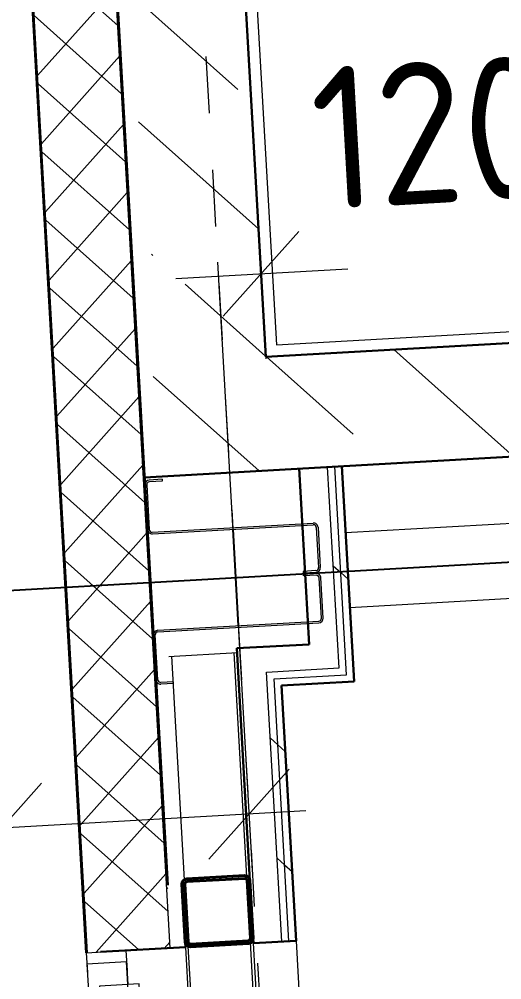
# Model space of a CAD drawing. Header units: millimetres. Extents: x 107713.5 to 107732.8, y 110818.3 to 110848.6.
# Drawn here: x 107717.466 to 107718.316, y 110824.719 to 110826.411 of the extents above; entities that cross this region are included whole.
import ezdxf

# ---------------------------------------------------------------- set-up
doc = ezdxf.new("R2010")
doc.units = ezdxf.units.MM
doc.header["$PDMODE"] = 35
doc.header["$PDSIZE"] = 0.001
for name, pattern in [('_ШПТ__20_т__2_5__Линия сетки', [25, 20, -2.5, 0, -2.5]), ('CENTER', [20, 15, -1.7, 1.6, -1.7]), ('штрихпунктирная', [25.4, 12.7, -6.35, 0, -6.35])]:
    doc.linetypes.add(name, pattern=pattern)
doc.layers.get('Defpoints').update_dxf_attribs({"color": 253})
doc.layers.add('Вспомогательные', color=6, linetype='Continuous', plot=False)
doc.layers.add('СПДС_НЕПЕЧАТНЫЙ', color=254, linetype='Continuous', plot=False)
for name, color, linetype, lineweight, true_color in [('Каркас несущий', 7, 'Continuous', 18, 0x800040), ('Каркас_Импост', 7, 'Continuous', 9, 0x804000), ('Линии', 7, 'Continuous', 9, 0x00a600), ('Окна', 7, 'Continuous', 9, 0x0080c0), ('Отлив', 7, 'Continuous', 9, 0x008080), ('Скрытые грани', 7, 'Continuous', 18, 0x800040)]:
    doc.layers.add(name, color=color, linetype=linetype, lineweight=lineweight, true_color=true_color)
for name, color, linetype, lineweight in [('Несущие колонны', 7, 'Continuous', 18), ('Оси', 250, 'штрихпунктирная', 15), ('Размерные', 45, 'Continuous', 15), ('Размеры', 7, 'Continuous', 9), ('Средние', 142, 'Continuous', 30), ('Стены', 7, 'Continuous', 18), ('Стены разрез', 7, 'Continuous', 30), ('Стены штриховка', 7, 'Continuous', 40)]:
    doc.layers.add(name, color=color, linetype=linetype, lineweight=lineweight)
doc.styles.add('GOST Common_1', font='isocpeur.ttf', dxfattribs={"width": 0.9, "height": 249.9999999999997})
doc.styles.add('GOST Common_2', font='isocpeur.ttf', dxfattribs={"width": 0.9, "height": 250})
doc.styles.add('ISOCPEUR', font='isocpeur.ttf', dxfattribs={"width": 0.8})
doc.dimstyles.new('ISO-25', dxfattribs={"dimtxt": 0.25, "dimasz": 0.15, "dimexe": 0.1, "dimexo": 0, "dimgap": 0.05, "dimtad": 1, "dimdec": 0, "dimlfac": 1000, "dimtxsty": 'ISOCPEUR', "dimblk": 'OBLIQUE', "dimcen": 0.1, "dimdle": 0.1, "dimadec": 0, "dimazin": 0, "dimtfac": 1, "dimtdec": 0, "dimtmove": 0, "dimatfit": 3, "dimfxl": 1, "dimlwd": 9, "dimlwe": 9, "dimarcsym": 0})
doc.dimstyles.new('Основной_2_5_мм_1', dxfattribs={"dimscale": 304.8, "dimtxt": 249.9999999999997, "dimasz": 0.4639107611548557, "dimexe": 0.4921259842519685, "dimexo": 0.4921259842519685, "dimgap": 0.2, "dimtad": 1, "dimdec": 3, "dimrnd": 0.001, "dimdsep": 46, "dimtxsty": 'GOST Common_1', "dimblk1": 'OBLIQUE', "dimblk2": 'OBLIQUE', "dimsah": 1, "dimcen": 0.09, "dimdle": 0.4921259842519685, "dimazin": 2, "dimtfac": 1, "dimtdec": 3, "dimtix": 1, "dimtmove": 0, "dimatfit": 3, "dimfxl": 1, "dimtvp": 1, "dimtolj": 1, "dimtzin": 0, "dimlwd": 20, "dimlwe": 20, "dimarcsym": 2})
pattern_1 = [(45, (67595.99999999985, 6284.999999999989), (-224.5064030267289, 224.5064030267289), []), (45, (67820.50599999985, 6284.999999999989), (-224.5064030267289, 224.5064030267289), [396.875, -79.375, 3.353, -76.02199999999999])]
pattern_2 = [(45, (67595.99999999985, 6284.999999999989), (-106.0660171779821, 106.0660171779821), [])]
pattern_3 = [(45, (67595.99999999985, 6259.999999999854), (-106.0660171779821, 106.0660171779821), [])]

# ---------------------------------------------------------------- blocks, each defined once
blk = doc.blocks.new('102_Окно_1Створка_Ф_ГОСТ23166-99 - 1160х1750_1170_h-1445330-_О__L2_3_900_')
at = {"layer": 'Каркас_Импост', "color": 7, "lineweight": 18}
for p, q in [((-638.1000000000057, 474.9999999999999), (-638.1000000000057, 404.9999999999999)), ((-638.1000000000057, 474.9999999999999), (-603.0999999999879, 474.9999999999999)), ((-618.0999999999981, 474.9999999999999), (-538.0999999999983, 474.9999999999999)), ((-618.0999999999981, 405.0000000000012), (-618.0999999999981, 474.9999999999999)), ((-618.0999999999964, 474.9999999999999), (-538.0999999999966, 474.9999999999999)), ((-618.0999999999964, 405.0000000000012), (-618.0999999999964, 474.9999999999999)), ((-538.0999999999983, 474.9999999999999), (-538.0999999999983, 405.0000000000012)), ((-538.0999999999966, 474.9999999999999), (-538.0999999999966, 455.0000000000005)), ((541.899999999997, 474.9999999999999), (461.8999999999972, 474.9999999999999)), ((461.8999999999972, 474.9999999999999), (461.8999999999972, 405.0000000000012)), ((461.899999999999, 474.9999999999999), (461.899999999999, 454.9999999999986)), ((541.8999999999987, 474.9999999999999), (461.899999999999, 474.9999999999999)), ((561.8999999999993, 474.9999999999999), (526.8999999999995, 474.9999999999999)), ((541.899999999997, 405.0000000000012), (541.899999999997, 474.9999999999999)), ((541.8999999999987, 405.0000000000012), (541.8999999999987, 474.9999999999999)), ((561.8999999999993, 474.9999999999999), (561.8999999999993, 404.9999999999999)), ((-578.099999999997, 385.0000000000006), (-578.099999999997, 455.0000000000006)), ((-578.099999999997, 455.0000000000005), (-498.099999999997, 455.0000000000005)), ((-538.0999999999983, 440.0000000000028), (461.8999999999971, 440.0000000000028)), ((-498.099999999997, 455.0000000000005), (-498.099999999997, 385.0000000000005)), ((421.8999999999988, 454.9999999999986), (421.8999999999988, 385.0000000000006)), ((501.8999999999988, 454.9999999999986), (421.8999999999988, 454.9999999999986)), ((501.8999999999988, 385.0000000000006), (501.8999999999988, 454.9999999999986)), ((-498.099999999997, 420.000000000007), (421.8999999999988, 420.000000000007)), ((-638.1000000000057, 404.9999999999999), (-603.1000000000057, 404.9999999999999)), ((-538.0999999999983, 405.0000000000012), (-618.0999999999981, 405.0000000000012)), ((-578.099999999997, 405.0000000000012), (-618.0999999999964, 405.0000000000012)), ((461.8999999999972, 405.0000000000012), (541.899999999997, 405.0000000000012)), ((541.8999999999987, 405.0000000000012), (501.8999999999988, 405.0000000000012)), ((561.8999999999993, 404.9999999999999), (526.8999999999991, 404.9999999999999)), ((-498.099999999997, 385.0000000000006), (-578.099999999997, 385.0000000000006)), ((421.8999999999988, 385.0000000000006), (501.8999999999988, 385.0000000000006))]:
    blk.add_line(p, q, dxfattribs=at)
at = {"layer": 'Отлив', "color": 7}
for p, q in [((491.8999999999958, 510), (-568.1000000000055, 510)), ((-568.1000000000055, 510), (-568.1000000000055, 474.9999999999999)), ((491.8999999999958, 474.9999999999999), (491.8999999999958, 510)), ((-568.1000000000055, 474.9999999999999), (491.8999999999958, 474.9999999999999))]:
    blk.add_line(p, q, dxfattribs=at)
blk = doc.blocks.new('243_КолоннаНесущая_Труба_ГОСТ 30245-2003 - 120x120x5-1251907-_О__L2_3_900_')
at = {"layer": 'Несущие колонны', "color": 7, "lineweight": 40}
for p, q in [((-59.99999999999861, 51.00000000000632), (-59.99999999999861, -50.99999999999492)), ((-54.99999999999985, -50.999999999995), (-54.99999999999819, 51.00000000000632)), ((51.00000000000152, 60.00000000000648), (-50.99999999999847, 60.00000000000648)), ((-50.99999999999846, 55.00000000000772), (51.00000000000028, 55.00000000000772)), ((55.00000000000082, 51.00000000000724), (55.0000000000022, -50.99999999999671)), ((60.00000000000072, -50.9999999999968), (60.00000000000072, 51.00000000000744)), ((51.00000000000188, -54.99999999999574), (-50.99999999999909, -54.99999999999469)), ((-50.99999999999905, -59.9999999999945), (51.00000000000298, -59.9999999999945))]:
    blk.add_line(p, q, dxfattribs=at)
for centre, radius, start, end in [((-50.99999999999847, 51.00000000000634), 9.000000000000128, 89.99999999999994, 179.9999999999998), ((-50.99999999999847, 51.00000000000634), 3.999999999999712, 90.00000000000001, 180.0000000000003), ((51.00000000000149, 51.00000000000724), 8.999999999999238, 1.22133299768199e-12, 89.99999999999979), ((51.00000000000034, 51.00000000000724), 3.999999999999709, 2.592152065392766e-13, 90.00000000000078), ((-50.99999999999908, -50.99999999999497), 8.999999999999538, 179.9999999999996, 269.9999999999995), ((-50.99999999999908, -50.99999999999497), 3.999999999999719, 180.0000000000004, 269.9999999999997), ((51.00000000000185, -50.99999999999677), 4.000000000000337, 270.0000000000003, 8.142219984546603e-13), ((51.000000000003, -50.99999999999677), 8.999999999997717, 269.9999999999995, 359.9999999999992)]:
    blk.add_arc(centre, radius, start, end, dxfattribs=at)
blk = doc.blocks.new('253_Балка_Труба_ГОСТ 30245-2003 - 120x120x5-1251735-_О__L2_3_900_')
at = {"layer": 'Каркас несущий', "color": 7}
for p, q in [((804.4999999997522, 59.99999999999069), (-395.5000000002523, 59.99999999999069)), ((1317.299999390402, 59.99999999999781), (1317.299999390402, 50.9999999999986)), ((1317.299999390402, 50.99999999999826), (1317.299999390402, -51.00000000000383)), ((-395.5000000002696, -60.00000000000369), (804.4999999997348, -60.00000000000369)), ((1317.299999390402, -51.00000000000354), (1317.299999390402, -60.00000000000152))]:
    blk.add_line(p, q, dxfattribs=at)
at = {"layer": 'Скрытые грани', "color": 7}
for p, q in [((-397.1568542497184, 54.99999999999806), (806.1568542492848, 54.99999999999806)), ((922.8431457502878, 54.99999999999806), (1317.299999390402, 54.99999999999806)), ((-397.1568542497016, -55.00000000000161), (806.156854249268, -55.00000000000161)), ((922.8431457503049, -55.00000000000161), (1317.299999390402, -55.00000000000161))]:
    blk.add_line(p, q, dxfattribs=at)
blk = doc.blocks.new('_Oblique')
at = {"color": 0, "linetype": 'ByBlock', "lineweight": -2}
blk.add_line((-0.5, -0.5), (0.5, 0.5), dxfattribs=at)
blk = doc.blocks.new('*D983')
at = {"layer": 'Defpoints', "color": 0, "transparency": 16777216}
for p in [(85064.36096477884, 7559.999999999978), (85164.34586363887, 7559.999999999978), (85064.36096477884, 6359.999999999978)]:
    blk.add_point(p, dxfattribs=at)
at = {"layer": 'Размеры', "color": 0, "lineweight": 20, "transparency": 16777216}
for p, q in [((85164.34586363887, 7709.999999999978), (85164.34586363887, 7113.381854340118)), ((85214.36096477884, 7559.999999999978), (85314.34586363887, 7559.999999999978)), ((85164.34586363887, 6209.999999999978), (85164.34586363887, 6513.381854340118)), ((85214.36096477884, 6359.999999999978), (85314.34586363887, 6359.999999999978))]:
    blk.add_line(p, q, dxfattribs=at)
at = {"layer": 'Размеры', "color": 0, "lineweight": 20, "transparency": 16777216, "xscale": 141.4, "yscale": 141.4, "zscale": 141.4}
for p, rotation in [((85164.34586363887, 7559.999999999978), 90), ((85164.34586363887, 6359.999999999978), 270)]:
    blk.add_blockref('_Oblique', p, dxfattribs=dict(at, rotation=rotation))
at = {"layer": 'Размеры', "color": 0, "lineweight": 20, "transparency": 16777216, "insert": (84807.63878765097, 6463.086207329934), "char_height": 250, "width": 700.5912940203172, "attachment_point": 1, "rotation": 89.99999999999991, "line_spacing_factor": 1.022761013168346, "style": 'GOST Common_2'}
blk.add_mtext('\\A1;1200', dxfattribs=at)
blk = doc.blocks.new('к3')
at = {"color": 0, "linetype": 'ByBlock', "lineweight": -2, "ltscale": 200}
for p, q in [((4147425.778568612, 542836.2294011319), (4147504.778568612, 542836.2294011319)), ((4147769.778568612, 542836.2294011319), (4147690.778568612, 542836.2294011319)), ((4147417.778568612, 542805.7294011319), (4147417.778568612, 542828.2294011319)), ((4147420.778568612, 542805.7294011319), (4147420.778568612, 542828.2294011319)), ((4147425.778568612, 542833.2294011319), (4147504.778568612, 542833.2294011319)), ((4147509.778568612, 542828.2294011319), (4147509.778568612, 542544.2294011319)), ((4147512.778568612, 542828.2294011319), (4147512.778568612, 542544.2294011319)), ((4147682.778568612, 542828.2294011319), (4147682.778568612, 542544.2294011319)), ((4147685.778568612, 542828.2294011319), (4147685.778568612, 542544.2294011319)), ((4147769.778568612, 542833.2294011319), (4147690.778568612, 542833.2294011319)), ((4147774.778568612, 542805.7294011319), (4147774.778568612, 542828.2294011319)), ((4147777.778568612, 542805.7294011319), (4147777.778568612, 542828.2294011319)), ((4147417.778568612, 542805.7294011319), (4147420.778568612, 542805.7294011319)), ((4147777.778568612, 542805.7294011319), (4147774.778568612, 542805.7294011319)), ((4147593.778568612, 542544.2294011319), (4147593.778568612, 542566.7294011319)), ((4147593.778568612, 542566.7294011319), (4147596.778568612, 542566.7294011319)), ((4147596.778568612, 542544.2294011319), (4147596.778568612, 542566.7294011319)), ((4147598.778568612, 542544.2294011319), (4147598.778568612, 542566.7294011319)), ((4147601.778568612, 542566.7294011319), (4147598.778568612, 542566.7294011319)), ((4147601.778568612, 542544.2294011319), (4147601.778568612, 542566.7294011319)), ((4147517.778568612, 542539.2294011319), (4147588.778568612, 542539.2294011319)), ((4147517.778568612, 542536.2294011319), (4147588.778568612, 542536.2294011319)), ((4147677.778568612, 542539.2294011319), (4147606.778568612, 542539.2294011319)), ((4147677.778568612, 542536.2294011319), (4147606.778568612, 542536.2294011319))]:
    blk.add_line(p, q, dxfattribs=at)
for centre, radius, start, end in [((4147425.778568612, 542828.2294011319), 8, 90, 180), ((4147504.778568612, 542828.2294011319), 8, 0, 90), ((4147690.778568612, 542828.2294011319), 8, 90, 180), ((4147769.778568612, 542828.2294011319), 8, 0, 90), ((4147425.778568612, 542828.2294011319), 5, 90, 180), ((4147504.778568612, 542828.2294011319), 5, 0, 90), ((4147690.778568612, 542828.2294011319), 5, 90, 180), ((4147769.778568612, 542828.2294011319), 5, 0, 90), ((4147517.778568612, 542544.2294011319), 8, 180, 270), ((4147517.778568612, 542544.2294011319), 5, 180, 270), ((4147588.778568612, 542544.2294011319), 8, 270, 0), ((4147588.778568612, 542544.2294011319), 5, 270, 0), ((4147606.778568612, 542544.2294011319), 8, 180, 270), ((4147606.778568612, 542544.2294011319), 5, 180, 270), ((4147677.778568612, 542544.2294011319), 5, 270, 0), ((4147677.778568612, 542544.2294011319), 8, 270, 0)]:
    blk.add_arc(centre, radius, start, end, dxfattribs=at)
at = {"layer": 'Вспомогательные', "color": 0, "ltscale": 10}
for p, q in [((4147690.278568612, 542836.2294011319), (4147505.278568612, 542836.2294011319)), ((4147682.778568612, 542686.2294011319), (4147512.778568612, 542686.2294011319))]:
    blk.add_line(p, q, dxfattribs=at)
blk = doc.blocks.new('*D1000')
at = {"color": 0, "lineweight": 9, "transparency": 16777216}
for p, q in [((107717.8152757749, 110825.9828204257), (107717.8762195603, 110824.910574648)), ((107717.3794304867, 110825.9530183715), (107717.4400893174, 110824.8857860888)), ((107717.9703838325, 110825.0160881061), (107717.4344147245, 110824.985624954)), ((107717.4344147245, 110824.985624954), (107716.785462101, 110824.9487400996))]:
    blk.add_line(p, q, dxfattribs=at)
at = {"layer": 'Defpoints', "color": 0, "transparency": 16777216}
for p in [(107717.8152757749, 110825.9828204258), (107717.3794304867, 110825.9530183716), (107717.4344147245, 110824.985624954)]:
    blk.add_point(p, dxfattribs=at)
at = {"color": 0, "lineweight": 9, "transparency": 16777216, "xscale": 0.15, "yscale": 0.15, "zscale": 0.15}
for p, rotation in [((107717.8705449673, 110825.0104135132), 3.253049738265875), ((107717.4344147245, 110824.985624954), 183.2530497382658)]:
    blk.add_blockref('_Oblique', p, dxfattribs=dict(at, rotation=rotation))
at = {"color": 0, "transparency": 16777216, "insert": (107717.0251287261, 110825.1376445961), "char_height": 0.25, "attachment_point": 5, "rotation": 3.2530497382658456, "style": 'ISOCPEUR'}
blk.add_mtext('437', dxfattribs=at)
blk = doc.blocks.new('232322')
at = {"layer": 'Стены штриховка', "lineweight": 9}
h = blk.add_hatch(dxfattribs=at)
h.set_pattern_fill('FP_4', color=256, style=0, pattern_type=2)
h.set_pattern_definition(pattern_1)
h.paths.add_polyline_path([(85457.80470358477, 6360.000000000095), (85510.99999999994, 6360.000000000095), (85510.99999999994, 12559.99999999997), (85310.99999999996, 12559.99999999997), (85310.99999999996, 6360.000000000095)], flags=0)
h = blk.add_hatch(dxfattribs=at)
h.set_pattern_fill('FP_5', color=256, style=0, pattern_type=2)
h.set_pattern_definition(pattern_2)
h.paths.add_polyline_path([(85872.72202885743, 6470.500000000044), (85877.99999999984, 6470.500000000044), (85877.99999999984, 6483.000000000047), (85510.99999999994, 6483.000000000047), (85510.99999999994, 6470.500000000044), (85865.49999999983, 6470.500000000044)], flags=0)
h = blk.add_hatch(dxfattribs=at)
h.set_pattern_fill('FP_5', color=256, style=0, pattern_type=2)
h.set_pattern_definition(pattern_2)
h.paths.add_polyline_path([(85815.49999999981, 6458.000000000036), (85865.49999999983, 6458.000000000036), (85865.49999999983, 6470.500000000044), (85510.99999999994, 6470.500000000044), (85510.99999999994, 6458.000000000036)], flags=0)
h = blk.add_hatch(dxfattribs=at)
h.set_pattern_fill('FP_4', color=256, style=0, pattern_type=2)
h.set_pattern_definition(pattern_1)
h.paths.add_polyline_path([(85042.88737831214, 6160.000000000138), (85510.99999999994, 6160.000000000138), (85510.99999999994, 6360.000000000095), (84590.99999999997, 6360.000000000095), (84590.99999999997, 6160.000000000138)], flags=0)
h.paths.add_polyline_path([(82670.99999999996, 6160.000000000138), (83390.99999999997, 6160.000000000138), (83390.99999999997, 6360.000000000164), (82670.99999999996, 6360.000000000164)], flags=0)
h = blk.add_hatch(dxfattribs=at)
h.set_pattern_fill('FP_5', color=256, style=0, pattern_type=2)
h.set_pattern_definition(pattern_2)
h.paths.add_polyline_path([(88154.767317857, 6342.499999999931), (88320.99999999983, 6342.499999999931), (88320.99999999983, 6354.999999999935), (87541.00000000007, 6354.999999999935), (87541.00000000007, 6342.499999999931), (87947.30865522068, 6342.499999999931)], flags=0)
h.paths.add_polyline_path([(86080.18069149375, 6342.499999999931), (86341.00000000007, 6342.499999999931), (86341.00000000007, 6354.999999999935), (85890.49999999984, 6354.999999999935), (85890.49999999984, 6342.499999999931)], flags=0)
h = blk.add_hatch(dxfattribs=at)
h.set_pattern_fill('FP_5', color=256, style=0, pattern_type=2)
h.set_pattern_definition(pattern_2)
h.paths.add_polyline_path([(87541.00000000007, 6329.999999999858), (88320.99999999983, 6329.999999999927), (88320.99999999983, 6342.499999999931), (87541.00000000007, 6342.499999999931)], flags=0)
h.paths.add_polyline_path([(86080.18069149375, 6329.999999999927), (86341.00000000007, 6329.999999999927), (86341.00000000007, 6342.499999999931), (85877.99999999984, 6342.499999999931), (85877.99999999984, 6329.999999999927), (85890.49999999984, 6329.999999999927)], flags=0)
h = blk.add_hatch(dxfattribs=at)
h.set_pattern_fill('FP_5', color=256, style=0, pattern_type=2)
h.set_pattern_definition(pattern_3)
h.paths.add_polyline_path([(83390.99999999997, 6132.999999999964), (83390.99999999997, 6135.000000000004), (82605.99999999996, 6135.000000000004), (82605.99999999996, 6133.00000000004)], flags=0)
h.paths.add_polyline_path([(84590.99999999999, 6132.999999999964), (86341.00000000003, 6132.999999999964), (86341.00000000003, 6135.000000000004), (84590.99999999999, 6135.000000000004)], flags=0)
h.paths.add_polyline_path([(87550.00000000006, 6132.999999999964), (88585.99999999996, 6133.00000000004), (88585.99999999996, 6135.000000000004), (87541.00000000007, 6134.558823529187), (87541.00000000007, 6132.999999999964), (87547.1715728753, 6132.999999999964)], flags=0)
h = blk.add_hatch(dxfattribs=at)
h.set_pattern_fill('FP_6', color=256, style=0, pattern_type=2)
h.set_pattern_definition([(45, (67595.99999999985, 6259.999999999854), (-60.10407640085654, 60.10407640085654), []), (135, (67595.99999999985, 6259.999999999854), (-60.10407640085654, -60.10407640085653), [])])
h.paths.add_polyline_path([(83391.00000000001, 5986.999999999967), (83390.99999999997, 6132.999999999964), (82605.99999999996, 6133.00000000004), (82605.99999999996, 5986.999999999967)], flags=0)
h.paths.add_polyline_path([(88585.99999999996, 5986.999999999967), (88585.99999999996, 6133.00000000004), (87541.00000000007, 6132.999999999964), (87541.00000000007, 5986.999999999967)], flags=0)
h.paths.add_polyline_path([(86341.00000000007, 5986.999999999967), (86341.00000000003, 6132.999999999964), (84590.99999999999, 6132.999999999964), (84590.99999999999, 5986.999999999967), (85872.72202885743, 5986.999999999967)], flags=0)
h = blk.add_hatch(dxfattribs=at)
h.set_pattern_fill('FP_5', color=256, style=0, pattern_type=2)
h.set_pattern_definition(pattern_3)
h.paths.add_polyline_path([(84590.99999999999, 5985.000000000004), (86341.00000000003, 5985.000000000004), (86341.00000000007, 5986.999999999967), (84590.99999999999, 5986.999999999967)], flags=0)
h.paths.add_polyline_path([(88585.99999999996, 5985.000000000004), (88585.99999999996, 5986.999999999967), (87541.00000000007, 5986.999999999967), (87541.00000000007, 5985.000000000004)], flags=0)
h.paths.add_polyline_path([(82605.99999999996, 5985.000000000004), (83390.99999999997, 5985.000000000004), (83391.00000000001, 5986.999999999967), (82605.99999999996, 5986.999999999967)], flags=0)
blk.add_line((85695.99999999991, 4036.086845786544), (85695.99999999991, 20398.99999999999))
at = {"layer": 'Линии', "color": 7}
for p, q in [((85290.99999999996, 6380.000000000124), (85290.99999999996, 12339.99999999997)), ((84590.99999999994, 6380.000000000127), (85290.99999999996, 6380.000000000124))]:
    blk.add_line(p, q, dxfattribs=at)
at = {"layer": 'Оси', "linetype": '_ШПТ__20_т__2_5__Линия сетки'}
blk.add_line((64176.65723544788, 6285.000000000018), (88894.34496053102, 6284.99999999994), dxfattribs=at)
at = {"layer": 'Средние', "linetype": 'CENTER', "lineweight": 5, "ltscale": 150}
for p, q in [((85628.00000000357, 6483.000000000047), (85628.00000000357, 12134.00000000005)), ((85759.99999999984, 6483.000000000047), (85759.99999999984, 12134.00000000005))]:
    blk.add_line(p, q, dxfattribs=at)
at = {"layer": 'Стены'}
for p, q in [((86341.00000000003, 6354.999999999913), (87541.00000000003, 6354.999999999909)), ((87541.00000000003, 6279.999999999909), (86341.00000000003, 6279.999999999913)), ((86341.00000000001, 6160.000000000124), (87541.00000000003, 6160.000000000116))]:
    blk.add_line(p, q, dxfattribs=at)
at = {"layer": 'Стены разрез'}
for p, q in [((85510.99999999993, 6134.999999999989), (85510.99999999991, 12559.99999999997)), ((85310.99999999993, 12359.99999999997), (85310.99999999993, 6360.000000000095)), ((85890.49999999983, 6483.000000000047), (85510.99999999991, 6483.000000000047)), ((85890.49999999983, 6354.999999999938), (85890.49999999983, 6483.000000000047)), ((85510.99999999991, 6408.000000000015), (85820.99999999984, 6407.999999999956)), ((85820.99999999984, 6407.999999999956), (85820.49999999991, 6279.999999999902)), ((85310.99999999993, 6360.000000000095), (84590.99999999996, 6360.000000000095)), ((86341.00000000004, 6354.999999999938), (85890.49999999983, 6354.999999999938)), ((86341.00000000004, 6279.999999999902), (86341.00000000004, 6354.999999999938)), ((85820.49999999991, 6279.999999999902), (86230.00000000001, 6279.999999999902)), ((86332.00000000001, 6279.999999999902), (86341.00000000004, 6279.999999999902)), ((86341.00000000001, 6160.000000000124), (86332.00000000001, 6160.000000000124)), ((86341.00000000001, 6010.000000000124), (86341.00000000001, 6160.000000000124)), ((86230.00000000001, 6134.999999999985), (84590.99999999994, 6134.999999999993)), ((84590.99999999994, 5984.999999999993), (86341.00000000003, 5984.999999999985))]:
    blk.add_line(p, q, dxfattribs=at)
at = {"layer": 'Стены штриховка', "lineweight": 9}
for p, q in [((85877.99999999981, 6470.500000000044), (85510.99999999991, 6470.500000000044)), ((85877.99999999981, 6342.499999999931), (85877.99999999981, 6470.500000000044)), ((85865.49999999981, 6458.000000000036), (85510.99999999991, 6458.000000000036)), ((85865.49999999981, 6329.999999999927), (85865.49999999981, 6458.000000000036)), ((86341.00000000004, 6329.999999999927), (85865.49999999981, 6329.999999999927)), ((86341.00000000004, 6342.499999999931), (85877.99999999981, 6342.499999999931)), ((86341.00000000001, 6132.999999999971), (84590.99999999996, 6132.999999999971)), ((86341.00000000004, 5986.999999999967), (84590.99999999996, 5986.999999999967))]:
    blk.add_line(p, q, dxfattribs=at)
at = {"layer": 'Каркас несущий', "color": 7, "rotation": 180}
blk.add_blockref('253_Балка_Труба_ГОСТ 30245-2003 - 120x120x5-1251735-_О__L2_3_900_', (87145.49999999981, 6219.999999999887), dxfattribs=at)
at = {"layer": 'Несущие колонны', "color": 7}
blk.add_blockref('243_КолоннаНесущая_Труба_ГОСТ 30245-2003 - 120x120x5-1251907-_О__L2_3_900_', (86281.00000000001, 6219.999999999909), dxfattribs=at)
at = {"layer": 'Окна', "color": 7, "rotation": 180}
blk.add_blockref('102_Окно_1Створка_Ф_ГОСТ23166-99 - 1160х1750_1170_h-1445330-_О__L2_3_900_', (86902.90000000002, 6459.999999999985), dxfattribs=at)
at = {"layer": 'Размерные', "color": 0, "rotation": 180}
blk.add_blockref('к3', (4233293.778568612, 548971.2294011314), dxfattribs=at)
at = {"layer": 'Размеры', "lineweight": 20}
dim = blk.add_linear_dim(base=(85164.34586363887, 7559.999999999978), p1=(85064.36096477881, 6359.999999999975), p2=(85064.36096477881, 7559.999999999975), angle=90, dimstyle='Основной_2_5_мм_1', override={"dimpost": '<>', "dimfxl": 1200.000000000002}, dxfattribs=at)
dim.commit()
dim.dimension.update_dxf_attribs({"geometry": '*D983', "text_midpoint": (84974.30545431764, 6813.381854340092), "dimtype": 128, "text_rotation": 89.99999999999991})

msp = doc.modelspace()

# ---------------------------------------------------------------- block references
at = {"layer": 'СПДС_НЕПЕЧАТНЫЙ', "xscale": 0.001, "yscale": 0.001, "zscale": 0.001, "rotation": 273.2530497397888}
msp.add_blockref('232322', (107706.7090804864, 110910.6285271379), dxfattribs=at)

# ---------------------------------------------------------------- dimensions: what is measured, and where the dimension line sits
at = {"color": 5}
dim = msp.add_linear_dim(base=(107717.4344147245, 110824.985624954), p1=(107717.8152757749, 110825.9828204257), p2=(107717.3794304866, 110825.9530183715), angle=3.253049738265875, dimstyle='ISO-25', dxfattribs=at)
dim.commit()
dim.dimension.update_dxf_attribs({"geometry": '*D1000', "text_midpoint": (107717.0251287261, 110825.1376445961)})

doc.saveas('drawing.dxf')
